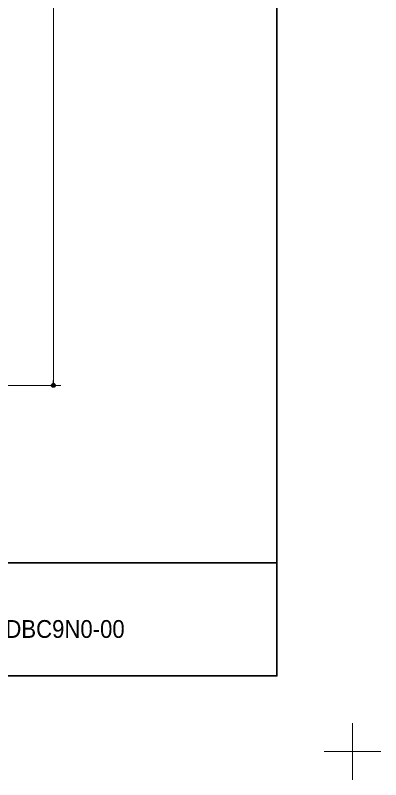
# Model space of a CAD drawing. Units: millimetres, scale not verified. Extents: x -6062 to 6062, y -3045 to 3045.
# Drawn here: x 1520 to 2488, y -3045 to -1019 of the extents above; entities that cross this region are included whole.
import ezdxf
from ezdxf.enums import TextEntityAlignment as Align

# ---------------------------------------------------------------- set-up
doc = ezdxf.new("R2010")
doc.units = ezdxf.units.MM
doc.header["$LTSCALE"] = 20
doc.header["$PDMODE"] = 32
doc.header["$PDSIZE"] = 10
for name, color, linetype, lineweight in [('0-1_2寸法-1', 7, 'Continuous', 15), ('0-2_0', 7, 'Continuous', 25), ('0-6_1図面枠', 7, 'Continuous', 15)]:
    doc.layers.add(name, color=color, linetype=linetype, lineweight=lineweight)
doc.layers.add('0-3_Defpoints', color=7, linetype='Continuous')
doc.styles.add('ＭＳ Ｐゴシック', font='')
doc.styles.get('ＭＳ Ｐゴシック').set_extended_font_data('MS PGothic')

# ---------------------------------------------------------------- blocks, each defined once
blk = doc.blocks.new('_Dot')
at = {"layer": '0-2_0'}
blk.add_line((-10, 0), (-20, 0), dxfattribs=at)
for points in [[(0, 0), (-10, 0), (-9.92, 1.25)], [(0, 0), (-9.92, -1.25), (-10, 0)], [(0, 0), (-9.92, 1.25), (-9.69, 2.49)], [(0, 0), (-9.69, -2.49), (-9.92, -1.25)], [(0, 0), (-9.69, 2.49), (-9.3, 3.68)], [(0, 0), (-9.3, -3.68), (-9.69, -2.49)], [(0, 0), (-9.3, 3.68), (-8.76, 4.82)], [(0, 0), (-8.76, -4.82), (-9.3, -3.68)], [(0, 0), (-8.76, 4.82), (-8.09, 5.88)], [(0, 0), (-8.09, -5.88), (-8.76, -4.82)], [(0, 0), (-8.09, 5.88), (-7.29, 6.85)], [(0, 0), (-7.29, -6.85), (-8.09, -5.88)], [(0, 0), (-7.29, 6.85), (-6.37, 7.71)], [(0, 0), (-6.37, -7.71), (-7.29, -6.85)], [(0, 0), (-6.37, 7.71), (-5.36, 8.44)], [(0, 0), (-5.36, -8.44), (-6.37, -7.71)], [(0, 0), (-5.36, 8.44), (-4.26, 9.05)], [(0, 0), (-4.26, -9.05), (-5.36, -8.44)], [(0, 0), (-4.26, 9.05), (-3.09, 9.51)], [(0, 0), (-3.09, -9.51), (-4.26, -9.05)], [(0, 0), (-3.09, 9.51), (-1.87, 9.82)], [(0, 0), (-1.87, -9.82), (-3.09, -9.51)], [(0, 0), (-1.87, 9.82), (-0.63, 9.98)], [(0, 0), (-0.63, -9.98), (-1.87, -9.82)], [(0, 0), (-0.63, 9.98), (0.63, 9.98)], [(0, 0), (0.63, -9.98), (-0.63, -9.98)], [(0, 0), (0.63, 9.98), (1.87, 9.82)], [(0, 0), (1.87, 9.82), (3.09, 9.51)], [(0, 0), (3.09, 9.51), (4.26, 9.05)], [(0, 0), (4.26, 9.05), (5.36, 8.44)], [(0, 0), (5.36, 8.44), (6.37, 7.71)], [(0, 0), (6.37, 7.71), (7.29, 6.85)], [(0, 0), (7.29, 6.85), (8.09, 5.88)], [(0, 0), (8.09, 5.88), (8.76, 4.82)], [(0, 0), (8.76, 4.82), (9.3, 3.68)], [(0, 0), (9.3, 3.68), (9.69, 2.49)], [(0, 0), (9.69, 2.49), (9.92, 1.25)], [(0, 0), (9.92, 1.25), (10, 0)], [(0, 0), (1.87, -9.82), (0.63, -9.98)], [(0, 0), (3.09, -9.51), (1.87, -9.82)], [(0, 0), (4.26, -9.05), (3.09, -9.51)], [(0, 0), (5.36, -8.44), (4.26, -9.05)], [(0, 0), (6.37, -7.71), (5.36, -8.44)], [(0, 0), (7.29, -6.85), (6.37, -7.71)], [(0, 0), (8.09, -5.88), (7.29, -6.85)], [(0, 0), (8.76, -4.82), (8.09, -5.88)], [(0, 0), (9.3, -3.68), (8.76, -4.82)], [(0, 0), (9.69, -2.49), (9.3, -3.68)], [(0, 0), (9.92, -1.25), (9.69, -2.49)], [(0, 0), (10, 0), (9.92, -1.25)]]:
    blk.add_solid(points, dxfattribs=at)
blk = doc.blocks.new('グループ-7')
at = {"layer": '0-6_1図面枠'}
for p, q in [((84000, -57900), (84000, -60900)), ((85500, -59400), (82500, -59400))]:
    blk.add_line(p, q, dxfattribs=at)
blk = doc.blocks.new('グループ-9')
at = {"layer": '0-6_1図面枠', "lineweight": 35}
blk.add_line((-80000, -49400), (80000, -49400), dxfattribs=at)
blk.add_lwpolyline([(-80000, 55400), (80000, 55400), (80000, -55400), (-80000, -55400)], close=True, dxfattribs=at)
blk = doc.blocks.new('図面枠')
at = {"layer": '0-6_1図面枠'}
for name in ['グループ-7', 'グループ-9']:
    blk.add_blockref(name, (0, 0), dxfattribs=at)

msp = doc.modelspace()

# ---------------------------------------------------------------- linework, layer by layer
at = {"layer": '0-1_2寸法-1'}
for p, q in [((1620.68, 977.53), (1620.68, -1987.29)), ((1190.68, -2000), (1640.68, -2000))]:
    msp.add_line(p, q, dxfattribs=at)
at = {"layer": '0-3_Defpoints'}
msp.add_point((1620.68, -2000), dxfattribs=at)

# ---------------------------------------------------------------- block references
at = {"layer": '0-1_2寸法-1', "xscale": 0.6356201, "yscale": 0.6356201, "rotation": 270}
msp.add_blockref('_Dot', (1620.68, -2000), dxfattribs=at)
at = {"layer": '0-6_1図面枠', "xscale": 0.05, "yscale": 0.05}
msp.add_blockref('図面枠', (-1787.5, 0), dxfattribs=at)

# ---------------------------------------------------------------- texts
at = {"layer": '0-6_1図面枠', "style": 'ＭＳ Ｐゴシック', "width": 0.95}
msp.add_text('OSDBC9N0-00', height=47.17, dxfattribs=at).set_placement((1408.8, -2683.26), align=Align.BOTTOM_LEFT)

doc.saveas('drawing.dxf')
